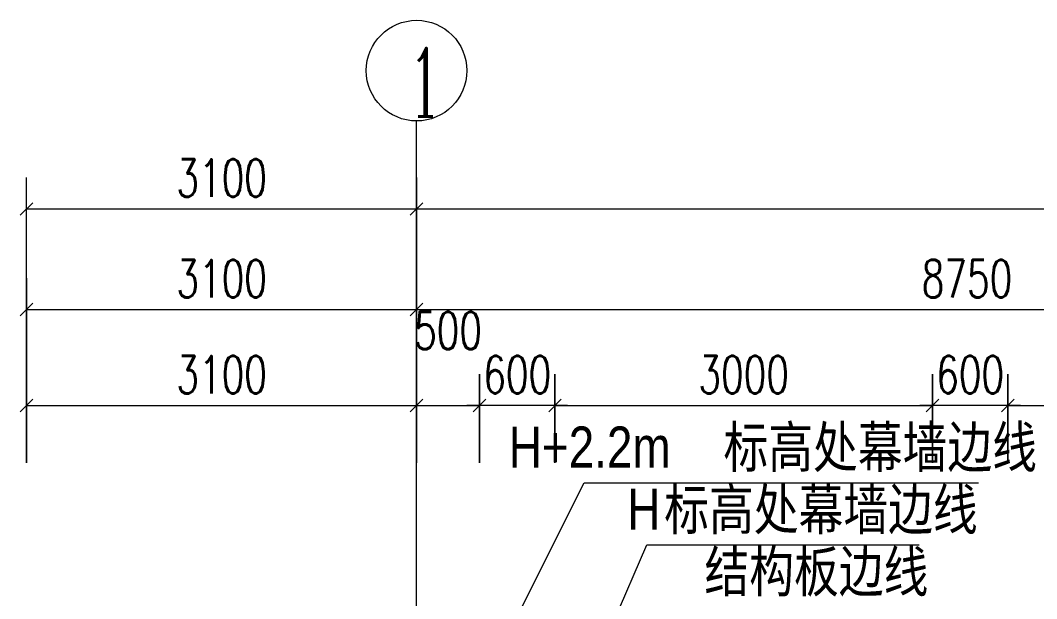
# Model space of a CAD drawing. Header units: millimetres. Extents: x 8533 to 398112, y -117646 to 105276.
# Drawn here: x 83973 to 92052, y 74983 to 79581 of the extents above; entities that cross this region are included whole.
import ezdxf

# ---------------------------------------------------------------- set-up
doc = ezdxf.new("R2010")
doc.units = ezdxf.units.MM
doc.linetypes.add('IMPORT-A-D0TE-BF$0$DOTE', pattern=[0])
for name, color, linetype, lineweight in [('A-D0TE-BF$0$A-Axis', 3, 'Continuous', 13), ('A-D0TE-BF$0$A-Axis-GRID', 1, 'IMPORT-A-D0TE-BF$0$DOTE', 13), ('A-D0TE-BF$0$A-Axis-TEXT', 7, 'Continuous', 13), ('A-DIM-TF$0$A-Dims', 140, 'Continuous', 13), ('A-PMDT-10F$0$A-Dims-IDEN', 13, 'Continuous', 13), ('塔楼建筑图10F_dwg', 8, 'Continuous', 13)]:
    doc.layers.add(name, color=color, linetype=linetype, lineweight=lineweight)
doc.styles.add('Arial_5', font='arial.ttf', dxfattribs={"width": 0.8, "height": 326.200771})
doc.styles.add('Complex_17', font='complex_.ttf', dxfattribs={"width": 0.555556, "height": 544.77148})
doc.styles.add('Simplex', font='simplex_.ttf', dxfattribs={"width": 0.705882, "height": 297.5})

# ---------------------------------------------------------------- blocks, each defined once
blk = doc.blocks.new('塔楼建筑图10F_dwg__AXISO-1959633-10F_ARC_46_000_')
at = {"layer": 'A-D0TE-BF$0$A-Axis'}
blk.add_circle((0, 0), 0.5, dxfattribs=at)
blk = doc.blocks.new('塔楼建筑图10F_dwg_A-D0TE-BF$0$_ArchTick-1959634-10F_ARC_46_000_')
at = {"layer": 'A-D0TE-BF$0$A-Axis'}
blk.add_line((-0.5, -0.5), (0.5, 0.5), dxfattribs=at)
blk = doc.blocks.new('塔楼建筑图10F_dwg_A-D0TE-BF-1959636-10F_ARC_46_000_')
at = {"layer": 'A-D0TE-BF$0$A-Axis'}
for p, q in [((0, 12239.4), (0, 15239.4)), ((0, 14539.4), (37000, 14539.4))]:
    blk.add_line(p, q, dxfattribs=at)
at = {"layer": 'A-D0TE-BF$0$A-Axis', "flags": 128}
for points in [[(0, 13989.4), (0, 12539.4), (0, 14789.4)], [(0, 13739.4), (8750, 13739.4), (10500, 13739.4), (13450, 13739.4), (16450, 13739.4), (20550, 13739.4), (23550, 13739.4), (26600, 13739.4), (28250, 13739.4), (37000, 13739.4)]]:
    blk.add_lwpolyline(points, dxfattribs=at)
at = {"layer": 'A-D0TE-BF$0$A-Axis-GRID', "linetype": 'Continuous'}
blk.add_line((0, 680), (0, 12239.4), dxfattribs=at)
at = {"xscale": 800, "yscale": 800, "zscale": 800}
blk.add_blockref('塔楼建筑图10F_dwg__AXISO-1959633-10F_ARC_46_000_', (0, 15639.4), dxfattribs=at)
at = {"xscale": 100, "yscale": 100, "zscale": 100, "rotation": 180}
for p in [(0, 14539.4), (0, 13739.4)]:
    blk.add_blockref('塔楼建筑图10F_dwg_A-D0TE-BF$0$_ArchTick-1959634-10F_ARC_46_000_', p, dxfattribs=at)
at = {"layer": 'A-D0TE-BF$0$A-Axis', "color": 7, "insert": (4375, 14134.3), "char_height": 297.5, "width": 917.896, "attachment_point": 2, "line_spacing_factor": 1.125731, "style": 'Simplex'}
blk.add_mtext('8750', dxfattribs=at)
at = {"layer": 'A-D0TE-BF$0$A-Axis-TEXT', "insert": (-64.9, 15819.6), "char_height": 544.771, "width": 257.021, "attachment_point": 1, "line_spacing_factor": 1.141342, "style": 'Complex_17'}
blk.add_mtext('\\fComplex|b0|i0|c134|p2|;\\W.55556;1', dxfattribs=at)
blk = doc.blocks.new('塔楼建筑图10F_dwg_A-DIM-TF$0$_ArchTick-1959677-10F_ARC_46_000_')
at = {"layer": 'A-DIM-TF$0$A-Dims'}
blk.add_line((-0.5, -0.5), (0.5, 0.5), dxfattribs=at)
blk = doc.blocks.new('塔楼建筑图10F_dwg_A-DIM-TF-1959678-10F_ARC_46_000_')
at = {"layer": 'A-DIM-TF$0$A-Dims'}
for p, q in [((-3100, 12522.6), (-3100, 14789.4)), ((-3100, 14539.4), (0, 14539.4)), ((-3100, 13739.4), (0, 13739.4))]:
    blk.add_line(p, q, dxfattribs=at)
at = {"layer": 'A-DIM-TF$0$A-Dims', "flags": 128}
for points in [[(0, 14789.4), (0, 12522.6), (0, 13989.4)], [(-3100, 13989.4), (-3100, 12522.6), (-3100, 13226.4)], [(-3100, 12976.4), (0, 12976.4), (500, 12976.4)], [(1100, 12976.4), (500, 12976.4), (400, 12976.4)], [(1200, 12976.4), (1100, 12976.4), (4100, 12976.4)], [(4700, 12976.4), (4100, 12976.4), (4000, 12976.4)], [(4800, 12976.4), (4700, 12976.4), (7750, 12976.4)]]:
    blk.add_lwpolyline(points, dxfattribs=at)
for points in [[(0, 13226.4), (0, 12522.6)], [(500, 13226.4), (500, 12522.6)], [(1100, 13226.4), (1100, 12522.6)], [(4100, 13226.4), (4100, 12522.6)], [(4700, 13226.4), (4700, 12522.6)]]:
    blk.add_lwpolyline(points, close=True, dxfattribs=at)
at = {"xscale": 100, "yscale": 100, "zscale": 100, "rotation": 180}
for p in [(-3100, 14539.4), (-3100, 13739.4), (-3100, 12976.4), (0, 12976.4), (1100, 12976.4), (1100, 12976.4), (4700, 12976.4), (4700, 12976.4)]:
    blk.add_blockref('塔楼建筑图10F_dwg_A-DIM-TF$0$_ArchTick-1959677-10F_ARC_46_000_', p, dxfattribs=at)
at = {"xscale": 100, "yscale": 100, "zscale": 100}
for p in [(0, 14539.4), (0, 13739.4), (0, 12976.4), (500, 12976.4), (500, 12976.4), (4100, 12976.4), (4100, 12976.4)]:
    blk.add_blockref('塔楼建筑图10F_dwg_A-DIM-TF$0$_ArchTick-1959677-10F_ARC_46_000_', p, dxfattribs=at)
at = {"layer": 'A-DIM-TF$0$A-Dims', "color": 7, "char_height": 297.5, "attachment_point": 2, "line_spacing_factor": 1.125731, "style": 'Simplex'}
for s, insert, width in [('3100', (-1550, 14934.3), 871.284), ('3100', (-1550, 14134.3), 871.284), ('500', (250, 13721.3), 688.422), ('3100', (-1550, 13371.3), 871.284), ('600', (800, 13371.3), 688.422), ('3000', (2600, 13371.3), 917.896), ('600', (4400, 13371.3), 688.422)]:
    blk.add_mtext(s, dxfattribs=dict(at, insert=insert, width=width))
blk = doc.blocks.new('塔楼建筑图10F_dwg-1947859-10F_ARC_46_000_')
at = {"layer": 'A-PMDT-10F$0$A-Dims-IDEN', "flags": 128}
for points in [[(7999.2, 46936.8), (8633.7, 48200.8), (11768.7, 48200.8)], [(8864.2, 47087.5), (9132.1, 47706.1), (11297.7, 47706.1)]]:
    blk.add_lwpolyline(points, dxfattribs=at)
for name in ['塔楼建筑图10F_dwg_A-D0TE-BF-1959636-10F_ARC_46_000_', '塔楼建筑图10F_dwg_A-DIM-TF-1959678-10F_ARC_46_000_']:
    blk.add_blockref(name, (7301.7, 35837.5))
at = {"layer": 'A-PMDT-10F$0$A-Dims-IDEN', "color": 7, "attachment_point": 1, "line_spacing_factor": 0.941778, "style": 'Arial_5'}
for s, insert, char_height, width in [('H+2.2m', (8034.5, 48647.6), 326.2, 1458.179), ('标高处幕墙边线', (9741.1, 48647.6), 326.2, 3402.419), ('\\fArial|b0|i0|c134|p34|;\\W.8;H', (8976.8, 48152.8), 326.201, 243.03), ('标高处幕墙边线', (9270.1, 48152.8), 326.2, 3402.419), ('结构板边线', (9589.8, 47658.4), 326.2, 2430.299)]:
    blk.add_mtext(s, dxfattribs=dict(at, insert=insert, char_height=char_height, width=width))

msp = doc.modelspace()

# ---------------------------------------------------------------- block references
at = {"layer": '塔楼建筑图10F_dwg', "color": 7}
msp.add_blockref('塔楼建筑图10F_dwg-1947859-10F_ARC_46_000_', (79821.3, 27704.5), dxfattribs=at)

doc.saveas('drawing.dxf')
